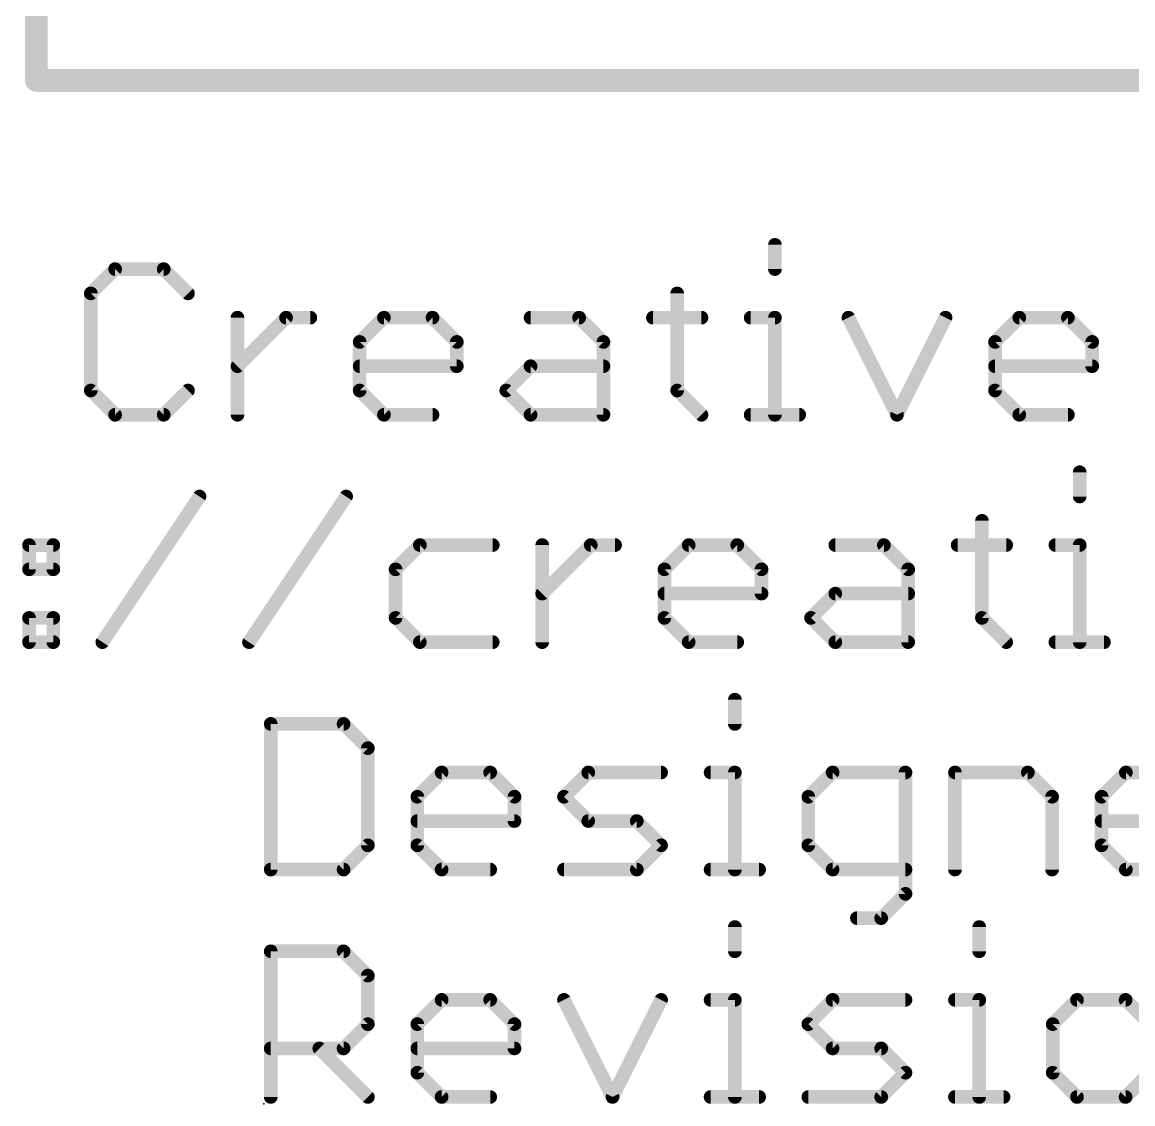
# Model space of a CAD drawing. Extents: x -29 to 78, y -12 to 55.
# Drawn here: x -0.16 to 12.24, y -11.43 to 0.65 of the extents above; entities that cross this region are included whole.
import ezdxf

# ---------------------------------------------------------------- set-up
doc = ezdxf.new("R2010")
doc.units = 0
for name, color, linetype in [('1', 12, 'CONTINUOUS'), ('16', 132, 'CONTINUOUS'), ('20', 31, 'CONTINUOUS'), ('23', 53, 'CONTINUOUS'), ('51', 53, 'CONTINUOUS')]:
    doc.layers.add(name, color=color, linetype=linetype)

msp = doc.modelspace()

# ---------------------------------------------------------------- linework, layer by layer
at = {"layer": '1', "const_width": 0.254}
for points in [[(0, 0), (0, 54.61)], [(35.56, 0), (0, 0)]]:
    msp.add_lwpolyline(points, dxfattribs=at)
at = {"layer": '1', "const_width": 0.127}
for points in [[(0, 0.0635, 1), (0, -0.0635)], [(-0.0635, 0, 1), (0.0635, 0)]]:
    msp.add_lwpolyline(points, format="xyb", dxfattribs=at)
at = {"layer": '16', "const_width": 0.254}
for points in [[(0, 0), (0, 54.61)], [(35.56, 0), (0, 0)]]:
    msp.add_lwpolyline(points, dxfattribs=at)
at = {"layer": '16', "const_width": 0.127}
for points in [[(0, 0.0635, 1), (0, -0.0635)], [(-0.0635, 0, 1), (0.0635, 0)]]:
    msp.add_lwpolyline(points, format="xyb", dxfattribs=at)
at = {"layer": '20', "const_width": 0.2032}
for points in [[(0, 54.61), (0, 0)], [(35.56, 0), (0, 0)]]:
    msp.add_lwpolyline(points, dxfattribs=at)
at = {"layer": '20', "const_width": 0.1016}
for points in [[(0, 0.0508, 1), (0, -0.0508)], [(-0.0508, 0, 1), (0.0508, 0)]]:
    msp.add_lwpolyline(points, format="xyb", dxfattribs=at)
at = {"layer": '23'}
msp.add_point((2.54, -11.43), dxfattribs=at)
at = {"layer": '51', "const_width": 0.1524}
for points in [[(8.2462, -1.8356), (8.2462, -2.1068)], [(0.879, -2.1068), (0.6079, -2.378)], [(1.4214, -2.1068), (0.879, -2.1068)], [(1.6925, -2.378), (1.4214, -2.1068)], [(0.6079, -2.378), (0.6079, -3.4626)], [(7.1548, -2.378), (7.1548, -3.4626)], [(2.245, -3.7338), (2.245, -2.6491)], [(2.245, -3.1915), (2.7874, -2.6491)], [(2.7874, -2.6491), (3.0585, -2.6491)], [(3.6093, -2.9203), (3.8805, -2.6491)], [(3.8805, -2.6491), (4.4228, -2.6491)], [(4.4228, -2.6491), (4.694, -2.9203)], [(5.5176, -2.6491), (6.06, -2.6491)], [(6.06, -2.6491), (6.3311, -2.9203)], [(6.8836, -2.6491), (7.426, -2.6491)], [(7.9751, -2.6491), (8.2462, -2.6491)], [(8.2462, -2.6491), (8.2462, -3.7338)], [(9.0665, -2.6491), (9.6088, -3.7338)], [(9.6088, -3.7338), (10.1512, -2.6491)], [(10.7037, -2.9203), (10.9748, -2.6491)], [(10.9748, -2.6491), (11.5172, -2.6491)], [(11.5172, -2.6491), (11.7883, -2.9203)], [(3.6093, -3.4626), (3.6093, -2.9203)], [(4.694, -2.9203), (4.694, -3.1915)], [(6.3311, -2.9203), (6.3311, -3.7338)], [(10.7037, -3.4626), (10.7037, -2.9203)], [(11.7883, -2.9203), (11.7883, -3.1915)], [(4.694, -3.1915), (3.6093, -3.1915)], [(5.2465, -3.4626), (5.5176, -3.1915)], [(5.5176, -3.1915), (6.3311, -3.1915)], [(11.7883, -3.1915), (10.7037, -3.1915)], [(0.6079, -3.4626), (0.879, -3.7338)], [(1.4214, -3.7338), (1.6925, -3.4626)], [(3.8805, -3.7338), (3.6093, -3.4626)], [(5.5176, -3.7338), (5.2465, -3.4626)], [(7.1548, -3.4626), (7.426, -3.7338)], [(10.9748, -3.7338), (10.7037, -3.4626)], [(0.879, -3.7338), (1.4214, -3.7338)], [(4.4228, -3.7338), (3.8805, -3.7338)], [(6.3311, -3.7338), (5.5176, -3.7338)], [(7.9751, -3.7338), (8.5174, -3.7338)], [(11.5172, -3.7338), (10.9748, -3.7338)], [(11.649, -4.3756), (11.649, -4.6468)], [(0.7363, -6.2738), (1.8209, -4.6468)], [(2.3734, -6.2738), (3.4581, -4.6468)], [(10.5575, -4.918), (10.5575, -6.0026)], [(-0.0823, -5.1891), (0.1889, -5.1891)], [(-0.0823, -5.4603), (-0.0823, -5.1891)], [(0.1889, -5.1891), (0.1889, -5.4603)], [(4.2818, -5.1891), (4.0106, -5.4603)], [(5.0953, -5.1891), (4.2818, -5.1891)], [(5.6477, -6.2738), (5.6477, -5.1891)], [(5.6477, -5.7315), (6.1901, -5.1891)], [(6.1901, -5.1891), (6.4612, -5.1891)], [(7.012, -5.4603), (7.2832, -5.1891)], [(7.2832, -5.1891), (7.8255, -5.1891)], [(7.8255, -5.1891), (8.0967, -5.4603)], [(8.9204, -5.1891), (9.4627, -5.1891)], [(9.4627, -5.1891), (9.7339, -5.4603)], [(10.2864, -5.1891), (10.8287, -5.1891)], [(11.3778, -5.1891), (11.649, -5.1891)], [(11.649, -5.1891), (11.649, -6.2738)], [(0.1889, -5.4603), (-0.0823, -5.4603)], [(4.0106, -5.4603), (4.0106, -6.0026)], [(7.012, -6.0026), (7.012, -5.4603)], [(8.0967, -5.4603), (8.0967, -5.7315)], [(9.7339, -5.4603), (9.7339, -6.2738)], [(8.0967, -5.7315), (7.012, -5.7315)], [(8.6492, -6.0026), (8.9204, -5.7315)], [(8.9204, -5.7315), (9.7339, -5.7315)], [(-0.0823, -6.0026), (0.1889, -6.0026)], [(-0.0823, -6.2738), (-0.0823, -6.0026)], [(0.1889, -6.0026), (0.1889, -6.2738)], [(4.0106, -6.0026), (4.2818, -6.2738)], [(7.2832, -6.2738), (7.012, -6.0026)], [(8.9204, -6.2738), (8.6492, -6.0026)], [(10.5575, -6.0026), (10.8287, -6.2738)], [(0.1889, -6.2738), (-0.0823, -6.2738)], [(4.2818, -6.2738), (5.0953, -6.2738)], [(7.8255, -6.2738), (7.2832, -6.2738)], [(9.7339, -6.2738), (8.9204, -6.2738)], [(11.3778, -6.2738), (11.9201, -6.2738)], [(7.7988, -6.9156), (7.7988, -7.1868)], [(2.6162, -7.1868), (2.6162, -8.8138)], [(3.4297, -7.1868), (2.6162, -7.1868)], [(3.7009, -7.458), (3.4297, -7.1868)], [(3.7009, -8.5426), (3.7009, -7.458)], [(4.2534, -8.0003), (4.5245, -7.7291)], [(4.5245, -7.7291), (5.0669, -7.7291)], [(5.0669, -7.7291), (5.338, -8.0003)], [(5.8905, -8.0003), (6.1617, -7.7291)], [(6.1617, -7.7291), (6.9752, -7.7291)], [(7.5277, -7.7291), (7.7988, -7.7291)], [(7.7988, -7.7291), (7.7988, -8.8138)], [(8.8903, -7.7291), (8.6191, -8.0003)], [(9.7038, -7.7291), (8.8903, -7.7291)], [(9.7038, -9.085), (9.7038, -7.7291)], [(10.2563, -8.8138), (10.2563, -7.7291)], [(10.2563, -7.7291), (11.0698, -7.7291)], [(11.0698, -7.7291), (11.3409, -8.0003)], [(11.8934, -8.0003), (12.1646, -7.7291)], [(12.1646, -7.7291), (12.7069, -7.7291)], [(4.2534, -8.5426), (4.2534, -8.0003)], [(5.338, -8.0003), (5.338, -8.2715)], [(6.1617, -8.2715), (5.8905, -8.0003)], [(8.6191, -8.0003), (8.6191, -8.5426)], [(11.3409, -8.0003), (11.3409, -8.8138)], [(11.8934, -8.5426), (11.8934, -8.0003)], [(5.338, -8.2715), (4.2534, -8.2715)], [(6.704, -8.2715), (6.1617, -8.2715)], [(6.9752, -8.5426), (6.704, -8.2715)], [(12.9781, -8.2715), (11.8934, -8.2715)], [(3.4297, -8.8138), (3.7009, -8.5426)], [(4.5245, -8.8138), (4.2534, -8.5426)], [(6.704, -8.8138), (6.9752, -8.5426)], [(8.6191, -8.5426), (8.8903, -8.8138)], [(12.1646, -8.8138), (11.8934, -8.5426)], [(2.6162, -8.8138), (3.4297, -8.8138)], [(5.0669, -8.8138), (4.5245, -8.8138)], [(5.8905, -8.8138), (6.704, -8.8138)], [(7.5277, -8.8138), (8.07, -8.8138)], [(8.8903, -8.8138), (9.7038, -8.8138)], [(12.7069, -8.8138), (12.1646, -8.8138)], [(9.4326, -9.3561), (9.7038, -9.085)], [(9.1614, -9.3561), (9.4326, -9.3561)], [(7.7988, -9.4556), (7.7988, -9.7268)], [(10.5274, -9.4556), (10.5274, -9.7268)], [(2.6162, -11.3538), (2.6162, -9.7268)], [(2.6162, -9.7268), (3.4297, -9.7268)], [(3.4297, -9.7268), (3.7009, -9.998)], [(3.7009, -9.998), (3.7009, -10.5403)], [(4.2534, -10.5403), (4.5245, -10.2691)], [(4.5245, -10.2691), (5.0669, -10.2691)], [(5.0669, -10.2691), (5.338, -10.5403)], [(5.8905, -10.2691), (6.4328, -11.3538)], [(6.4328, -11.3538), (6.9752, -10.2691)], [(7.5277, -10.2691), (7.7988, -10.2691)], [(7.7988, -10.2691), (7.7988, -11.3538)], [(8.6191, -10.5403), (8.8903, -10.2691)], [(8.8903, -10.2691), (9.7038, -10.2691)], [(10.2563, -10.2691), (10.5274, -10.2691)], [(10.5274, -10.2691), (10.5274, -11.3538)], [(11.6189, -10.2691), (11.3477, -10.5403)], [(12.1612, -10.2691), (11.6189, -10.2691)], [(12.4324, -10.5403), (12.1612, -10.2691)], [(3.7009, -10.5403), (3.4297, -10.8115)], [(4.2534, -11.0826), (4.2534, -10.5403)], [(5.338, -10.5403), (5.338, -10.8115)], [(8.8903, -10.8115), (8.6191, -10.5403)], [(11.3477, -10.5403), (11.3477, -11.0826)], [(3.4297, -10.8115), (2.6162, -10.8115)], [(3.1585, -10.8115), (3.7009, -11.3538)], [(5.338, -10.8115), (4.2534, -10.8115)], [(9.4326, -10.8115), (8.8903, -10.8115)], [(9.7038, -11.0826), (9.4326, -10.8115)], [(4.5245, -11.3538), (4.2534, -11.0826)], [(9.4326, -11.3538), (9.7038, -11.0826)], [(11.3477, -11.0826), (11.6189, -11.3538)], [(12.1612, -11.3538), (12.4324, -11.0826)], [(5.0669, -11.3538), (4.5245, -11.3538)], [(7.5277, -11.3538), (8.07, -11.3538)], [(8.6191, -11.3538), (9.4326, -11.3538)], [(10.2563, -11.3538), (10.7986, -11.3538)], [(11.6189, -11.3538), (12.1612, -11.3538)]]:
    msp.add_lwpolyline(points, dxfattribs=at)
at = {"layer": '51', "const_width": 0.0762}
for points in [[(8.2843, -1.8356, 1), (8.2081, -1.8356)], [(0.879, -2.0687, 1), (0.879, -2.1449)], [(0.906, -2.1338, 1), (0.8521, -2.0799)], [(1.4483, -2.0799, 1), (1.3944, -2.1338)], [(1.4214, -2.1449, 1), (1.4214, -2.0687)], [(8.2081, -2.1068, 1), (8.2843, -2.1068)], [(0.5809, -2.351, 1), (0.6348, -2.4049)], [(0.646, -2.378, 1), (0.5698, -2.378)], [(1.6656, -2.4049, 1), (1.7195, -2.351)], [(7.1929, -2.378, 1), (7.1167, -2.378)], [(2.2831, -2.6491, 1), (2.2069, -2.6491)], [(2.7874, -2.611, 1), (2.7874, -2.6872)], [(2.8143, -2.6761, 1), (2.7604, -2.6222)], [(3.0585, -2.6872, 1), (3.0585, -2.611)], [(3.8805, -2.611, 1), (3.8805, -2.6872)], [(3.9074, -2.6761, 1), (3.8535, -2.6222)], [(4.4498, -2.6222, 1), (4.3959, -2.6761)], [(4.4228, -2.6872, 1), (4.4228, -2.611)], [(5.5176, -2.611, 1), (5.5176, -2.6872)], [(6.0869, -2.6222, 1), (6.033, -2.6761)], [(6.06, -2.6872, 1), (6.06, -2.611)], [(6.8836, -2.611, 1), (6.8836, -2.6872)], [(7.426, -2.6872, 1), (7.426, -2.611)], [(7.9751, -2.611, 1), (7.9751, -2.6872)], [(8.2843, -2.6491, 1), (8.2081, -2.6491)], [(8.2462, -2.6872, 1), (8.2462, -2.611)], [(9.1006, -2.6321, 1), (9.0324, -2.6662)], [(10.1852, -2.6662, 1), (10.1171, -2.6321)], [(10.9748, -2.611, 1), (10.9748, -2.6872)], [(11.0018, -2.6761, 1), (10.9479, -2.6222)], [(11.5441, -2.6222, 1), (11.4902, -2.6761)], [(11.5172, -2.6872, 1), (11.5172, -2.611)], [(3.6474, -2.9203, 1), (3.5712, -2.9203)], [(4.7321, -2.9203, 1), (4.6559, -2.9203)], [(6.3692, -2.9203, 1), (6.293, -2.9203)], [(10.7418, -2.9203, 1), (10.6656, -2.9203)], [(11.8264, -2.9203, 1), (11.7502, -2.9203)], [(3.5824, -2.8934, 1), (3.6363, -2.9472)], [(4.667, -2.9472, 1), (4.7209, -2.8934)], [(6.3042, -2.9472, 1), (6.3581, -2.8934)], [(10.6767, -2.8934, 1), (10.7306, -2.9472)], [(11.7614, -2.9472, 1), (11.8153, -2.8934)], [(2.2181, -3.1645, 1), (2.272, -3.2184)], [(3.6093, -3.1534, 1), (3.6093, -3.2296)], [(4.6559, -3.1915, 1), (4.7321, -3.1915)], [(4.694, -3.2296, 1), (4.694, -3.1534)], [(5.5176, -3.1534, 1), (5.5176, -3.2296)], [(5.5446, -3.2184, 1), (5.4907, -3.1645)], [(6.3311, -3.2296, 1), (6.3311, -3.1534)], [(10.7037, -3.1534, 1), (10.7037, -3.2296)], [(11.7502, -3.1915, 1), (11.8264, -3.1915)], [(11.7883, -3.2296, 1), (11.7883, -3.1534)], [(0.6348, -3.4357, 1), (0.5809, -3.4896)], [(0.5698, -3.4626, 1), (0.646, -3.4626)], [(1.7195, -3.4896, 1), (1.6656, -3.4357)], [(3.6363, -3.4357, 1), (3.5824, -3.4896)], [(3.5712, -3.4626, 1), (3.6474, -3.4626)], [(5.2734, -3.4357, 1), (5.2195, -3.4896)], [(5.2195, -3.4357, 1), (5.2734, -3.4896)], [(7.1817, -3.4357, 1), (7.1279, -3.4896)], [(7.1167, -3.4626, 1), (7.1929, -3.4626)], [(10.7306, -3.4357, 1), (10.6767, -3.4896)], [(10.6656, -3.4626, 1), (10.7418, -3.4626)], [(0.879, -3.6957, 1), (0.879, -3.7719)], [(0.8521, -3.7607, 1), (0.906, -3.7069)], [(1.3944, -3.7069, 1), (1.4483, -3.7607)], [(1.4214, -3.7719, 1), (1.4214, -3.6957)], [(2.2069, -3.7338, 1), (2.2831, -3.7338)], [(3.8805, -3.6957, 1), (3.8805, -3.7719)], [(3.8535, -3.7607, 1), (3.9074, -3.7069)], [(4.4228, -3.7719, 1), (4.4228, -3.6957)], [(5.5176, -3.6957, 1), (5.5176, -3.7719)], [(5.4907, -3.7607, 1), (5.5446, -3.7069)], [(6.293, -3.7338, 1), (6.3692, -3.7338)], [(6.3311, -3.7719, 1), (6.3311, -3.6957)], [(7.399, -3.7607, 1), (7.4529, -3.7069)], [(7.9751, -3.6957, 1), (7.9751, -3.7719)], [(8.2081, -3.7338, 1), (8.2843, -3.7338)], [(8.5174, -3.7719, 1), (8.5174, -3.6957)], [(9.5748, -3.7168, 1), (9.6429, -3.7508)], [(9.5748, -3.7508, 1), (9.6429, -3.7168)], [(10.9748, -3.6957, 1), (10.9748, -3.7719)], [(10.9479, -3.7607, 1), (11.0018, -3.7069)], [(11.5172, -3.7719, 1), (11.5172, -3.6957)], [(11.6871, -4.3756, 1), (11.6109, -4.3756)], [(1.8526, -4.6679, 1), (1.7892, -4.6257)], [(3.4898, -4.6679, 1), (3.4264, -4.6257)], [(11.6109, -4.6468, 1), (11.6871, -4.6468)], [(10.5956, -4.918, 1), (10.5194, -4.918)], [(-0.0823, -5.151, 1), (-0.0823, -5.2272)], [(-0.0442, -5.1891, 1), (-0.1204, -5.1891)], [(0.227, -5.1891, 1), (0.1508, -5.1891)], [(0.1889, -5.2272, 1), (0.1889, -5.151)], [(4.2818, -5.151, 1), (4.2818, -5.2272)], [(4.3087, -5.2161, 1), (4.2548, -5.1622)], [(5.0953, -5.2272, 1), (5.0953, -5.151)], [(5.6858, -5.1891, 1), (5.6096, -5.1891)], [(6.1901, -5.151, 1), (6.1901, -5.2272)], [(6.217, -5.2161, 1), (6.1631, -5.1622)], [(6.4612, -5.2272, 1), (6.4612, -5.151)], [(7.2832, -5.151, 1), (7.2832, -5.2272)], [(7.3101, -5.2161, 1), (7.2563, -5.1622)], [(7.8525, -5.1622, 1), (7.7986, -5.2161)], [(7.8255, -5.2272, 1), (7.8255, -5.151)], [(8.9204, -5.151, 1), (8.9204, -5.2272)], [(9.4896, -5.1622, 1), (9.4358, -5.2161)], [(9.4627, -5.2272, 1), (9.4627, -5.151)], [(10.2864, -5.151, 1), (10.2864, -5.2272)], [(10.8287, -5.2272, 1), (10.8287, -5.151)], [(11.3778, -5.151, 1), (11.3778, -5.2272)], [(11.6871, -5.1891, 1), (11.6109, -5.1891)], [(11.649, -5.2272, 1), (11.649, -5.151)], [(-0.0823, -5.4222, 1), (-0.0823, -5.4984)], [(-0.1204, -5.4603, 1), (-0.0442, -5.4603)], [(0.1508, -5.4603, 1), (0.227, -5.4603)], [(0.1889, -5.4984, 1), (0.1889, -5.4222)], [(4.0487, -5.4603, 1), (3.9725, -5.4603)], [(3.9836, -5.4334, 1), (4.0375, -5.4872)], [(7.0501, -5.4603, 1), (6.9739, -5.4603)], [(6.9851, -5.4334, 1), (7.039, -5.4872)], [(8.1348, -5.4603, 1), (8.0586, -5.4603)], [(8.0698, -5.4872, 1), (8.1236, -5.4334)], [(9.772, -5.4603, 1), (9.6958, -5.4603)], [(9.7069, -5.4872, 1), (9.7608, -5.4334)], [(5.6208, -5.7045, 1), (5.6747, -5.7584)], [(7.012, -5.6934, 1), (7.012, -5.7696)], [(8.0586, -5.7315, 1), (8.1348, -5.7315)], [(8.0967, -5.7696, 1), (8.0967, -5.6934)], [(8.9204, -5.6934, 1), (8.9204, -5.7696)], [(8.9473, -5.7584, 1), (8.8934, -5.7045)], [(9.7339, -5.7696, 1), (9.7339, -5.6934)], [(-0.0823, -5.9645, 1), (-0.0823, -6.0407)], [(-0.0442, -6.0026, 1), (-0.1204, -6.0026)], [(0.227, -6.0026, 1), (0.1508, -6.0026)], [(0.1889, -6.0407, 1), (0.1889, -5.9645)], [(4.0375, -5.9757, 1), (3.9836, -6.0296)], [(7.039, -5.9757, 1), (6.9851, -6.0296)], [(8.6761, -5.9757, 1), (8.6223, -6.0296)], [(8.6223, -5.9757, 1), (8.6761, -6.0296)], [(10.5845, -5.9757, 1), (10.5306, -6.0296)], [(3.9725, -6.0026, 1), (4.0487, -6.0026)], [(6.9739, -6.0026, 1), (7.0501, -6.0026)], [(10.5194, -6.0026, 1), (10.5956, -6.0026)], [(-0.0823, -6.2357, 1), (-0.0823, -6.3119)], [(0.1889, -6.3119, 1), (0.1889, -6.2357)], [(4.2818, -6.2357, 1), (4.2818, -6.3119)], [(5.0953, -6.3119, 1), (5.0953, -6.2357)], [(7.2832, -6.2357, 1), (7.2832, -6.3119)], [(7.8255, -6.3119, 1), (7.8255, -6.2357)], [(8.9204, -6.2357, 1), (8.9204, -6.3119)], [(9.7339, -6.3119, 1), (9.7339, -6.2357)], [(11.3778, -6.2357, 1), (11.3778, -6.3119)], [(11.9201, -6.3119, 1), (11.9201, -6.2357)], [(-0.1204, -6.2738, 1), (-0.0442, -6.2738)], [(0.1508, -6.2738, 1), (0.227, -6.2738)], [(0.7046, -6.2527, 1), (0.768, -6.2949)], [(2.3417, -6.2527, 1), (2.4051, -6.2949)], [(4.2548, -6.3007, 1), (4.3087, -6.2469)], [(5.6096, -6.2738, 1), (5.6858, -6.2738)], [(7.2563, -6.3007, 1), (7.3101, -6.2469)], [(8.8934, -6.3007, 1), (8.9473, -6.2469)], [(9.6958, -6.2738, 1), (9.772, -6.2738)], [(10.8017, -6.3007, 1), (10.8556, -6.2469)], [(11.6109, -6.2738, 1), (11.6871, -6.2738)], [(7.8369, -6.9156, 1), (7.7607, -6.9156)], [(2.6543, -7.1868, 1), (2.5781, -7.1868)], [(2.6162, -7.1487, 1), (2.6162, -7.2249)], [(3.4566, -7.1599, 1), (3.4028, -7.2138)], [(3.4297, -7.2249, 1), (3.4297, -7.1487)], [(7.7607, -7.1868, 1), (7.8369, -7.1868)], [(3.739, -7.458, 1), (3.6628, -7.458)], [(3.6739, -7.4849, 1), (3.7278, -7.431)], [(4.5245, -7.691, 1), (4.5245, -7.7672)], [(4.5515, -7.7561, 1), (4.4976, -7.7022)], [(5.0938, -7.7022, 1), (5.0399, -7.7561)], [(5.0669, -7.7672, 1), (5.0669, -7.691)], [(6.1617, -7.691, 1), (6.1617, -7.7672)], [(6.1886, -7.7561, 1), (6.1347, -7.7022)], [(6.9752, -7.7672, 1), (6.9752, -7.691)], [(7.5277, -7.691, 1), (7.5277, -7.7672)], [(7.8369, -7.7291, 1), (7.7607, -7.7291)], [(7.7988, -7.7672, 1), (7.7988, -7.691)], [(8.8903, -7.691, 1), (8.8903, -7.7672)], [(8.9172, -7.7561, 1), (8.8633, -7.7022)], [(9.7419, -7.7291, 1), (9.6657, -7.7291)], [(9.7038, -7.7672, 1), (9.7038, -7.691)], [(10.2944, -7.7291, 1), (10.2182, -7.7291)], [(10.2563, -7.691, 1), (10.2563, -7.7672)], [(11.0967, -7.7022, 1), (11.0428, -7.7561)], [(11.0698, -7.7672, 1), (11.0698, -7.691)], [(12.1646, -7.691, 1), (12.1646, -7.7672)], [(12.1915, -7.7561, 1), (12.1376, -7.7022)], [(4.2915, -8.0003, 1), (4.2153, -8.0003)], [(4.2264, -7.9734, 1), (4.2803, -8.0272)], [(5.3761, -8.0003, 1), (5.2999, -8.0003)], [(5.3111, -8.0272, 1), (5.365, -7.9734)], [(5.9175, -7.9734, 1), (5.8636, -8.0272)], [(5.8636, -7.9734, 1), (5.9175, -8.0272)], [(8.6572, -8.0003, 1), (8.581, -8.0003)], [(8.5922, -7.9734, 1), (8.646, -8.0272)], [(11.379, -8.0003, 1), (11.3028, -8.0003)], [(11.314, -8.0272, 1), (11.3679, -7.9734)], [(11.9315, -8.0003, 1), (11.8553, -8.0003)], [(11.8665, -7.9734, 1), (11.9204, -8.0272)], [(4.2534, -8.2334, 1), (4.2534, -8.3096)], [(5.2999, -8.2715, 1), (5.3761, -8.2715)], [(5.338, -8.3096, 1), (5.338, -8.2334)], [(6.1617, -8.2334, 1), (6.1617, -8.3096)], [(6.1347, -8.2984, 1), (6.1886, -8.2445)], [(6.7309, -8.2445, 1), (6.6771, -8.2984)], [(6.704, -8.3096, 1), (6.704, -8.2334)], [(11.8934, -8.2334, 1), (11.8934, -8.3096)], [(3.6628, -8.5426, 1), (3.739, -8.5426)], [(3.7278, -8.5696, 1), (3.6739, -8.5157)], [(4.2803, -8.5157, 1), (4.2264, -8.5696)], [(4.2153, -8.5426, 1), (4.2915, -8.5426)], [(7.0021, -8.5696, 1), (6.9482, -8.5157)], [(6.9482, -8.5696, 1), (7.0021, -8.5157)], [(8.646, -8.5157, 1), (8.5922, -8.5696)], [(8.581, -8.5426, 1), (8.6572, -8.5426)], [(11.9204, -8.5157, 1), (11.8665, -8.5696)], [(11.8553, -8.5426, 1), (11.9315, -8.5426)], [(2.6162, -8.7757, 1), (2.6162, -8.8519)], [(2.5781, -8.8138, 1), (2.6543, -8.8138)], [(3.4028, -8.7869, 1), (3.4566, -8.8407)], [(3.4297, -8.8519, 1), (3.4297, -8.7757)], [(4.5245, -8.7757, 1), (4.5245, -8.8519)], [(4.4976, -8.8407, 1), (4.5515, -8.7869)], [(5.0669, -8.8519, 1), (5.0669, -8.7757)], [(5.8905, -8.7757, 1), (5.8905, -8.8519)], [(6.6771, -8.7869, 1), (6.7309, -8.8407)], [(6.704, -8.8519, 1), (6.704, -8.7757)], [(7.5277, -8.7757, 1), (7.5277, -8.8519)], [(7.7607, -8.8138, 1), (7.8369, -8.8138)], [(8.07, -8.8519, 1), (8.07, -8.7757)], [(8.8903, -8.7757, 1), (8.8903, -8.8519)], [(8.8633, -8.8407, 1), (8.9172, -8.7869)], [(9.7038, -8.8519, 1), (9.7038, -8.7757)], [(10.2182, -8.8138, 1), (10.2944, -8.8138)], [(11.3028, -8.8138, 1), (11.379, -8.8138)], [(12.1646, -8.7757, 1), (12.1646, -8.8519)], [(12.1376, -8.8407, 1), (12.1915, -8.7869)], [(9.6657, -9.085, 1), (9.7419, -9.085)], [(9.7307, -9.1119, 1), (9.6768, -9.058)], [(9.1614, -9.318, 1), (9.1614, -9.3942)], [(9.4057, -9.3292, 1), (9.4595, -9.3831)], [(9.4326, -9.3942, 1), (9.4326, -9.318)], [(7.8369, -9.4556, 1), (7.7607, -9.4556)], [(10.5655, -9.4556, 1), (10.4893, -9.4556)], [(2.6543, -9.7268, 1), (2.5781, -9.7268)], [(2.6162, -9.6887, 1), (2.6162, -9.7649)], [(3.4566, -9.6999, 1), (3.4028, -9.7538)], [(3.4297, -9.7649, 1), (3.4297, -9.6887)], [(7.7607, -9.7268, 1), (7.8369, -9.7268)], [(10.4893, -9.7268, 1), (10.5655, -9.7268)], [(3.739, -9.998, 1), (3.6628, -9.998)], [(3.6739, -10.0249, 1), (3.7278, -9.971)], [(4.5245, -10.231, 1), (4.5245, -10.3072)], [(4.5515, -10.2961, 1), (4.4976, -10.2422)], [(5.0938, -10.2422, 1), (5.0399, -10.2961)], [(5.0669, -10.3072, 1), (5.0669, -10.231)], [(5.9246, -10.2521, 1), (5.8564, -10.2862)], [(7.0092, -10.2862, 1), (6.9411, -10.2521)], [(7.5277, -10.231, 1), (7.5277, -10.3072)], [(7.8369, -10.2691, 1), (7.7607, -10.2691)], [(7.7988, -10.3072, 1), (7.7988, -10.231)], [(8.8903, -10.231, 1), (8.8903, -10.3072)], [(8.9172, -10.2961, 1), (8.8633, -10.2422)], [(9.7038, -10.3072, 1), (9.7038, -10.231)], [(10.2563, -10.231, 1), (10.2563, -10.3072)], [(10.5655, -10.2691, 1), (10.4893, -10.2691)], [(10.5274, -10.3072, 1), (10.5274, -10.231)], [(11.6189, -10.231, 1), (11.6189, -10.3072)], [(11.6458, -10.2961, 1), (11.5919, -10.2422)], [(12.1881, -10.2422, 1), (12.1343, -10.2961)], [(12.1612, -10.3072, 1), (12.1612, -10.231)], [(3.6628, -10.5403, 1), (3.739, -10.5403)], [(3.7278, -10.5672, 1), (3.6739, -10.5134)], [(4.2915, -10.5403, 1), (4.2153, -10.5403)], [(4.2264, -10.5134, 1), (4.2803, -10.5672)], [(5.3761, -10.5403, 1), (5.2999, -10.5403)], [(5.3111, -10.5672, 1), (5.365, -10.5134)], [(8.646, -10.5134, 1), (8.5922, -10.5672)], [(8.5922, -10.5134, 1), (8.646, -10.5672)], [(11.3858, -10.5403, 1), (11.3096, -10.5403)], [(11.3208, -10.5134, 1), (11.3746, -10.5672)], [(2.6162, -10.7734, 1), (2.6162, -10.8496)], [(3.1855, -10.7845, 1), (3.1316, -10.8384)], [(3.4028, -10.7845, 1), (3.4566, -10.8384)], [(3.4297, -10.8496, 1), (3.4297, -10.7734)], [(4.2534, -10.7734, 1), (4.2534, -10.8496)], [(5.2999, -10.8115, 1), (5.3761, -10.8115)], [(5.338, -10.8496, 1), (5.338, -10.7734)], [(8.8903, -10.7734, 1), (8.8903, -10.8496)], [(8.8633, -10.8384, 1), (8.9172, -10.7845)], [(9.4595, -10.7845, 1), (9.4057, -10.8384)], [(9.4326, -10.8496, 1), (9.4326, -10.7734)], [(4.2803, -11.0557, 1), (4.2264, -11.1096)], [(9.7307, -11.1096, 1), (9.6768, -11.0557)], [(9.6768, -11.1096, 1), (9.7307, -11.0557)], [(11.3746, -11.0557, 1), (11.3208, -11.1096)], [(4.2153, -11.0826, 1), (4.2915, -11.0826)], [(11.3096, -11.0826, 1), (11.3858, -11.0826)], [(4.5245, -11.3157, 1), (4.5245, -11.3919)], [(5.0669, -11.3919, 1), (5.0669, -11.3157)], [(7.5277, -11.3157, 1), (7.5277, -11.3919)], [(8.07, -11.3919, 1), (8.07, -11.3157)], [(8.6191, -11.3157, 1), (8.6191, -11.3919)], [(9.4326, -11.3919, 1), (9.4326, -11.3157)], [(10.2563, -11.3157, 1), (10.2563, -11.3919)], [(10.7986, -11.3919, 1), (10.7986, -11.3157)], [(11.6189, -11.3157, 1), (11.6189, -11.3919)], [(12.1612, -11.3919, 1), (12.1612, -11.3157)], [(2.5781, -11.3538, 1), (2.6543, -11.3538)], [(3.6739, -11.3807, 1), (3.7278, -11.3269)], [(4.4976, -11.3807, 1), (4.5515, -11.3269)], [(6.3988, -11.3368, 1), (6.4669, -11.3708)], [(6.3988, -11.3708, 1), (6.4669, -11.3368)], [(7.7607, -11.3538, 1), (7.8369, -11.3538)], [(9.4057, -11.3269, 1), (9.4595, -11.3807)], [(10.4893, -11.3538, 1), (10.5655, -11.3538)], [(11.5919, -11.3807, 1), (11.6458, -11.3269)], [(12.1343, -11.3269, 1), (12.1881, -11.3807)]]:
    msp.add_lwpolyline(points, format="xyb", dxfattribs=at)

doc.saveas('drawing.dxf')
